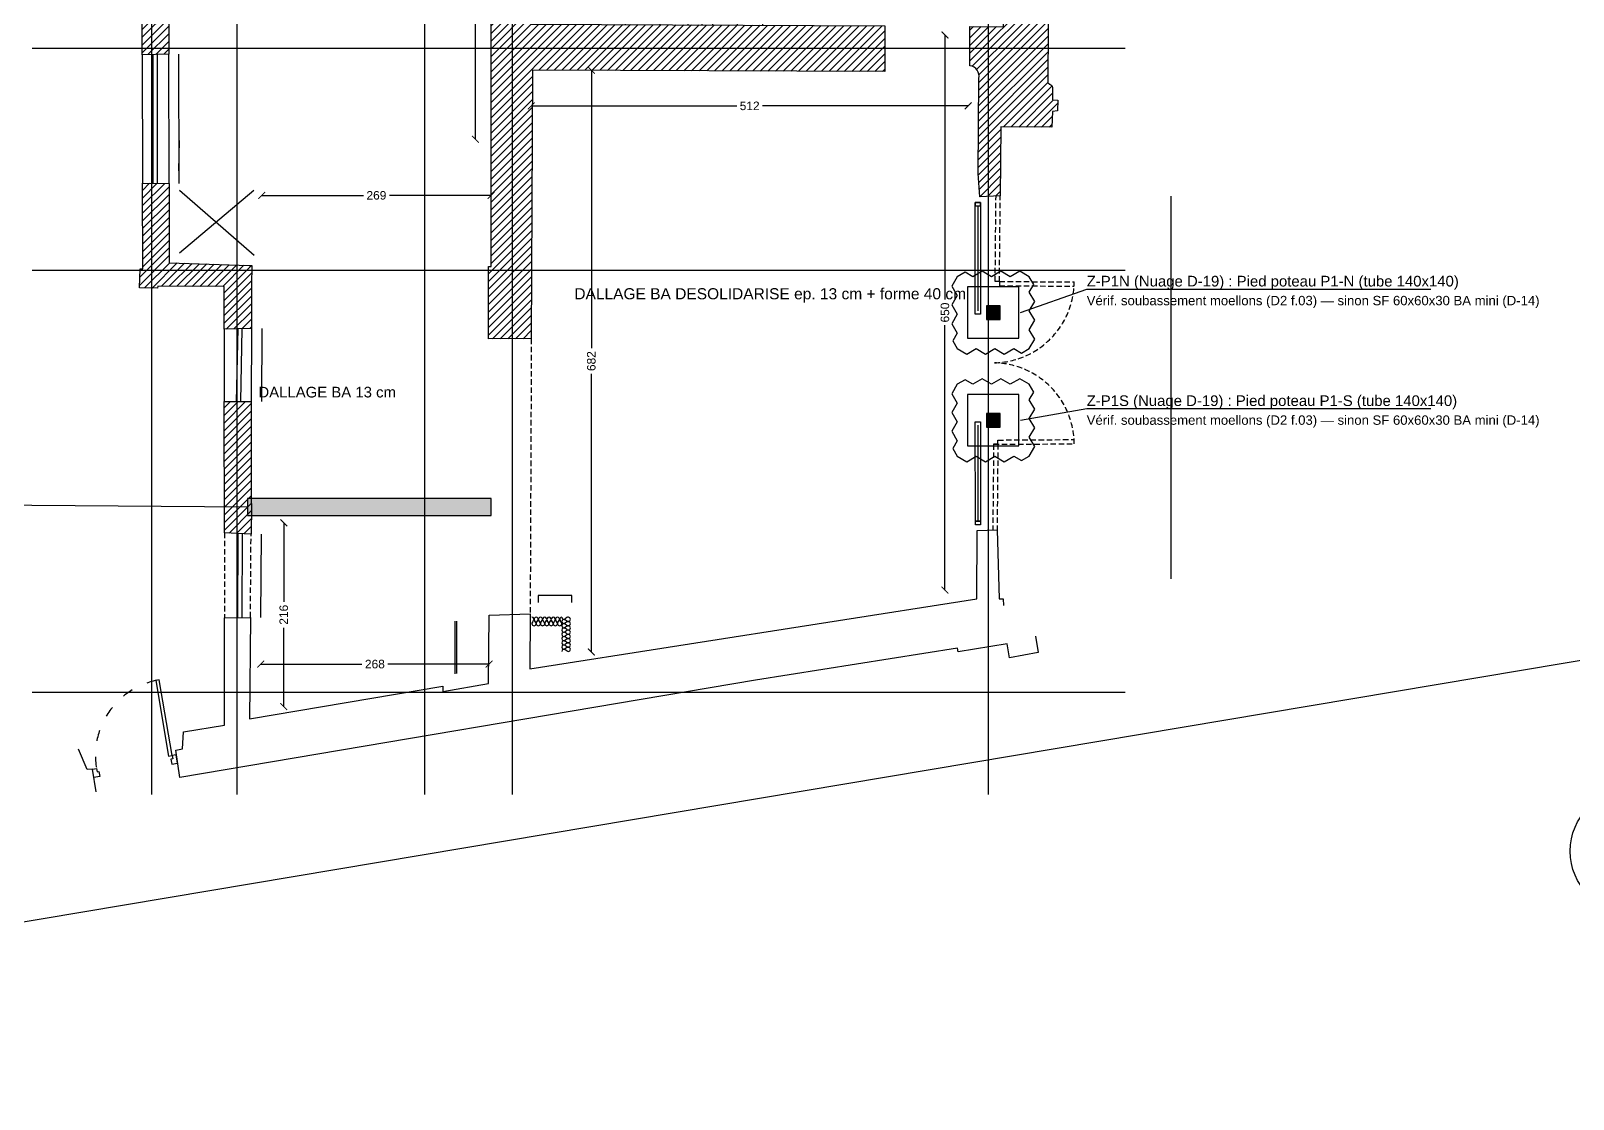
# Model space of a CAD drawing. Header units: centimetres. Extents: x 7169 to 11920, y 3983 to 6520.
# Drawn here: x 8414 to 10220, y 3983 to 5234 of the extents above; entities that cross this region are included whole.
import ezdxf

# ---------------------------------------------------------------- set-up
doc = ezdxf.new("R2010")
doc.units = ezdxf.units.CM
doc.linetypes.add('CACHE', pattern=[9.525, 6.35, -3.175])
doc.linetypes.add('PROJECTION', pattern=[0.3, 0.12, -0.18])
for name, color, linetype in [('010_mur', 8, 'Continuous'), ('030_menuiserie', 9, 'Continuous'), ('070_trait-fin', 9, 'Continuous'), ('075_cotation', 9, 'Continuous'), ('097_traits-fins-005', 4, 'Continuous'), ('STRUCT-BA', 3, 'Continuous'), ('STRUCT-HYP-D19', 6, 'Continuous'), ('STRUCT-TEXTE', 7, 'Continuous'), ('STRUCT-TRAME', 8, 'Continuous')]:
    doc.layers.add(name, color=color, linetype=linetype)
doc.styles.add('ARIAL', font='arial.ttf')
doc.styles.get("Standard").update_dxf_attribs({"font": 'arial.ttf'})
doc.dimstyles.get("Standard").update_dxf_attribs({"dimtxt": 10, "dimasz": 8, "dimexe": 50, "dimexo": 20, "dimgap": 4, "dimtad": 1, "dimdec": 0, "dimrnd": 0.5, "dimzin": 9, "dimtxsty": 'Standard', "dimblk": 'ARCHTICK', "dimcen": 0, "dimse1": 1, "dimse2": 1, "dimclrd": 4, "dimclre": 4, "dimclrt": 4, "dimazin": 3, "dimtfac": 1, "dimtdec": 0, "dimtmove": 2, "dimatfit": 3, "dimldrblk": 'NONE', "dimlwd": -1})
pattern_1 = [(45.21487, (-11671.396, -4335.0017), (-4.5069355, 4.4732575), [])]

# ---------------------------------------------------------------- blocks, each defined once
blk = doc.blocks.new('*U1201')
for points in [[(0.05, -0.042), (0.05, 0), (0, 0), (0, -0.072), (0.035, -0.072), (0.035, -0.042)], [(0.065, -0.072), (0.035, -0.072), (0.035, -0.721), (0.065, -0.721)], [(0.668, -0.042), (0.668, 0), (0.718, 0), (0.718, -0.072), (0.683, -0.072), (0.683, -0.042)]]:
    blk.add_lwpolyline(points, close=True)
at = {"linetype": 'PROJECTION', "ltscale": 0.75}
blk.add_arc((0.035, -0.073), 0.648, 271.6999, 0.0451, dxfattribs=at)
blk = doc.blocks.new('Murs porteurs selon geometre projet')
at = {"layer": '010_mur'}
h = blk.add_hatch(dxfattribs=at)
h.set_pattern_fill('ANSI31', color=4, scale=2, angle=0.2149)
h.set_pattern_definition(pattern_1)
edge = h.paths.add_edge_path()
edge.add_line((-2690.4, 1231.6), (-2691.2, 1611.5))
edge.add_line((-2691.2, 1611.5), (-2687.8, 1611.5))
edge.add_line((-2687.8, 1611.5), (-2687.8, 1622.5))
edge.add_line((-2687.8, 1622.5), (-2688.1, 2002.9))
edge.add_line((-2688.1, 2002.9), (-2296.6, 1995))
edge.add_line((-2296.6, 1995), (-2296.1, 2023.3))
edge.add_line((-2296.1, 2023.3), (-2738, 2025.7))
edge.add_line((-2738, 2025.7), (-2737.5, 1602.6))
edge.add_line((-2737.5, 1602.6), (-2751, 1601.5))
edge.add_line((-2751, 1601.5), (-2751.6, 1599.2))
edge.add_line((-2751.6, 1599.2), (-2863.1, 1599.6))
edge.add_line((-2863.1, 1599.6), (-2865, 1564))
edge.add_line((-2865, 1564), (-2812.9, 1564))
edge.add_line((-2812.9, 1564), (-2744, 1564.3))
edge.add_line((-2744, 1564.3), (-2743.6, 1435.3))
edge.add_line((-2743.6, 1435.3), (-2743.1, 1231.5))
edge.add_line((-2743.1, 1231.5), (-2690.5, 1231.6))
h = blk.add_hatch(dxfattribs=at)
h.set_pattern_fill('ANSI31', color=4, scale=2, angle=0.2149)
h.set_pattern_definition(pattern_1)
h.paths.add_polyline_path([(-2168, 1876.3), (-2147.9, 1877.1), (-2148, 1871.7), (-2142.6, 1871.4), (-2140.1, 1976.7), (-2135.7, 1976.8), (-2136.1, 2027.4), (-2185.7, 2027.4), (-2189, 2022.9), (-2216.2, 2023.2), (-2217.6, 1994.6), (-2183.9, 1992), (-2168, 1975.6)])
at = {"layer": '010_mur', "lineweight": 5}
h = blk.add_hatch(dxfattribs=at)
h.set_pattern_fill('ANSI31', color=4, scale=2, angle=0.2149)
h.set_pattern_definition(pattern_1)
h.paths.add_polyline_path([(-2175.2, 1627.8), (-2175.3, 1609.2), (-2156.6, 1609.1), (-2156.6, 1605.1), (-2148.2, 1605), (-2148.1, 1607.1), (-2142.8, 1606.8), (-2141.9, 1628.5), (-2148.1, 1629), (-2148.6, 1626.7)])
at = {"layer": '010_mur'}
h = blk.add_hatch(dxfattribs=at)
h.set_pattern_fill('ANSI31', color=4, scale=2, angle=0.2149)
h.set_pattern_definition(pattern_1)
h.paths.add_polyline_path([(-3146.2, 1483.5), (-3109.8, 1483.8), (-3109.7, 1563.6), (-3016.4, 1563.7), (-3013.7, 1600.2), (-3126.8, 1600.6), (-3127.9, 1604.3), (-3149, 1603.9), (-3149, 1582.1), (-3146.1, 1581.8)])
h = blk.add_hatch(dxfattribs=at)
h.set_pattern_fill('ANSI31', color=4, scale=2, angle=0.2149)
h.set_pattern_definition(pattern_1)
h.paths.add_polyline_path([(-2402.1, 1174.5), (-2402.1, 1231.5), (-2690.5, 1231.6), (-2743.1, 1231.5), (-2743, 1168.1), (-2689.7, 1169.7), (-2689.6, 1175.2)])
h.paths.add_polyline_path([(-2311.9, 1231.4), (-2311.9, 1174.1), (-2137.3, 1173.5), (-2137.4, 1165.4), (-2115.1, 1163.6), (-2115.3, 1158.5), (-2085, 1158.7), (-2084.9, 1163.1), (-2082.9, 1165.1), (-2083, 1187.2), (-2086.2, 1189.8), (-2084.6, 1334.1), (-2080.1, 1334.5), (-2080.2, 1385.4), (-2140.1, 1385.4), (-2141.3, 1482.5), (-2171.6, 1483), (-2172.1, 1226.7), (-2176.8, 1226.9), (-2177.1, 1214.1), (-2198.3, 1215.1), (-2198.9, 1195), (-2258.6, 1195.1), (-2257.3, 1231.6)])
h = blk.add_hatch(dxfattribs=at)
h.set_pattern_fill('ANSI31', color=4, scale=2, angle=0.2149)
h.set_pattern_definition(pattern_1)
h.paths.add_polyline_path([(-3146.2, 1163.3), (-3146.2, 1212.5), (-3149.8, 1212.7), (-3149.1, 1233.4), (-3146.3, 1233.6), (-3146.3, 1332.6), (-3110, 1332.5), (-3110.2, 1165.1)])
h = blk.add_hatch(dxfattribs=at)
h.set_pattern_fill('ANSI31', color=4, scale=2, angle=0.2149)
h.set_pattern_definition(pattern_1)
h.paths.add_polyline_path([(-3109.7, 1007.7), (-3109.7, 1024.5), (-3110.3, 1075.8), (-3146.3, 1074.4), (-3146.4, 1028.5), (-3149.4, 1028.3), (-3150.4, 1006.7), (-3148, 1006.5), (-3147.3, 903.4), (-3116, 904.4), (-3116.6, 1007.6)])
h = blk.add_hatch(dxfattribs=at)
h.set_pattern_fill('ANSI31', color=4, scale=2, angle=0.2149)
h.set_pattern_definition(pattern_1)
edge = h.paths.add_edge_path()
edge.add_line((-2177.9, 940.2), (-2138.4, 940.1))
edge.add_line((-2138.4, 940.1), (-2137.2, 1034.8))
edge.add_line((-2137.2, 1034.8), (-2086.3, 1039))
edge.add_line((-2086.3, 1039), (-2086.4, 1034.4))
edge.add_line((-2086.4, 1034.4), (-2083.9, 1032))
edge.add_line((-2083.9, 1032), (-2083.6, 1009.2))
edge.add_line((-2083.6, 1009.2), (-2086.1, 1007.6))
edge.add_line((-2086.1, 1007.6), (-2086.4, 874.9))
edge.add_arc((-2083, 876.4), 3.71, 204.38, 256.8367)
edge.add_arc((-2084.7, 869.3), 3.64, -0.6892, 76.8367, ccw=False)
edge.add_line((-2081, 869.2), (-2080.8, 854.8))
edge.add_line((-2080.8, 854.8), (-2074.8, 854.2))
edge.add_line((-2074.8, 854.2), (-2075, 841.6))
edge.add_line((-2075, 841.6), (-2081, 840.8))
edge.add_line((-2081, 840.8), (-2081.6, 822.5))
edge.add_line((-2081.6, 822.5), (-2141.2, 822.7))
edge.add_line((-2141.2, 822.7), (-2141.6, 741.9))
edge.add_line((-2141.6, 741.9), (-2165.7, 740.7))
edge.add_line((-2165.7, 740.7), (-2167.7, 767.9))
edge.add_line((-2167.7, 767.9), (-2167.4, 879.3))
edge.add_arc((-2179.1, 882.2), 12.1, 346.1269, 443.5219)
edge.add_line((-2177.7, 894.2), (-2177.9, 940.2))
h.paths.add_polyline_path([(-2737.4, 657), (-2738.9, 1010.5), (-2743.4, 1010.5), (-2743.5, 1024.6), (-2743.4, 1058.6), (-2690.8, 1058.7), (-2692.2, 941.1), (-2277.5, 940.4), (-2277.3, 887), (-2601.4, 887.2), (-2690.1, 887.2), (-2690.2, 572.6), (-2740.2, 572.2), (-2740.5, 643.2), (-2740.6, 657)])
h = blk.add_hatch(dxfattribs=at)
h.set_pattern_fill('ANSI31', color=4, scale=2, angle=0.2149)
h.set_pattern_definition(pattern_1)
h.paths.add_polyline_path([(-3017.6, 657.2), (-3018, 634.4), (-3017.9, 583.4), (-3049.8, 582.3), (-3050.1, 632.4), (-3127.8, 632.4), (-3128, 630.1), (-3149.1, 630.3), (-3148.5, 652.7), (-3145.5, 652.8), (-3146.2, 753), (-3115.1, 752.9), (-3114.5, 660), (-3021.1, 657.1)])
at = {"layer": '010_mur', "lineweight": 5}
h = blk.add_hatch(dxfattribs=at)
h.set_pattern_fill('ANSI31', color=4, scale=2, angle=0.2149)
h.set_pattern_definition(pattern_1)
h.paths.add_polyline_path([(-3017.3, 375), (-3017.5, 342.5), (-3048.7, 343.9), (-3049.4, 497.7), (-3017.8, 497.6), (-3017.6, 382.3)])
at = {"layer": '010_mur', "flags": 128}
for points in [[(-2690.4, 1231.6), (-2691.2, 1611.5), (-2687.8, 1611.5), (-2687.8, 1622.5), (-2688.1, 2002.9), (-2296.6, 1995), (-2296.1, 2023.3), (-2738, 2025.7), (-2737.5, 1602.6), (-2751, 1601.5), (-2751.6, 1599.2), (-2863.1, 1599.6), (-2865, 1564), (-2812.9, 1564), (-2744, 1564.3), (-2743.6, 1435.3), (-2743.1, 1231.5)], [(-2311.9, 1174), (-2137.3, 1173.5), (-2137.4, 1165.4), (-2115.1, 1163.6), (-2115.3, 1158.5), (-2085, 1158.7), (-2084.9, 1163.1), (-2082.9, 1165.1), (-2083, 1187.2), (-2086.2, 1189.8), (-2084.6, 1334.1), (-2080.1, 1334.5), (-2080.2, 1385.4), (-2140.1, 1385.4), (-2141.3, 1482.5), (-2171.6, 1483), (-2172.1, 1226.7), (-2176.8, 1226.9), (-2177.1, 1214.1), (-2198.3, 1215.1), (-2198.9, 1195), (-2258.6, 1195.1), (-2257.3, 1231.6), (-2311.9, 1231.3)], [(-3146.2, 1163.3), (-3146.2, 1212.5), (-3149.8, 1212.7), (-3149.1, 1233.4), (-3146.3, 1233.6), (-3146.3, 1332.6), (-3110, 1332.5), (-3110.2, 1165.1), (-3146.2, 1163.3)], [(-2743.1, 1231.5), (-2743, 1168.1), (-2689.7, 1169.7)], [(-2401.9, 1231.3), (-2690.5, 1231.6)], [(-2401.9, 1231.3), (-2401.9, 1174.3)], [(-2311.9, 1231.3), (-2311.9, 1174)], [(-2689.7, 1169.7), (-2689.6, 1175.2), (-2401.9, 1174.3)], [(-3147.3, 903.4), (-3148, 1006.5), (-3150.4, 1006.7), (-3149.4, 1028.3), (-3146.4, 1028.5), (-3146.3, 1074.4), (-3110.3, 1075.8), (-3109.7, 1024.5), (-3109.7, 1007.7), (-3116.6, 1007.6)], [(-2737.4, 657), (-2738.9, 1010.5), (-2743.4, 1010.5), (-2743.5, 1024.6), (-2743.4, 1058.6), (-2690.8, 1058.7), (-2692.2, 941.1), (-2277.5, 940.4), (-2277.3, 887), (-2690.1, 887.2), (-2690.2, 572.6), (-2740.2, 572.2), (-2740.5, 643.2), (-2740.6, 657), (-2737.4, 657)], [(-3116.6, 1007.6), (-3116, 904.4), (-3147.3, 903.4)], [(-2690.6, 659.5), (-2690.1, 659.5)], [(-3017.3, 375), (-3017.5, 342.5), (-3048.7, 343.9), (-3049.4, 497.7), (-3017.8, 497.6), (-3017.6, 382.3), (-3017.3, 375)]]:
    blk.add_lwpolyline(points, dxfattribs=at)
for points in [[(-2168, 1876.3), (-2147.9, 1877.1), (-2148, 1871.7), (-2142.6, 1871.4), (-2140.1, 1976.7), (-2135.7, 1976.8), (-2136.1, 2027.4), (-2185.7, 2027.4), (-2189, 2022.9), (-2216.2, 2023.2), (-2217.6, 1994.6), (-2183.9, 1992), (-2168, 1975.6)], [(-2175.2, 1627.8), (-2175.3, 1609.2), (-2156.6, 1609.1), (-2156.6, 1605.1), (-2148.2, 1605), (-2148.1, 1607.1), (-2142.8, 1606.8), (-2141.9, 1628.5), (-2148.1, 1629), (-2148.6, 1626.7)], [(-3146.2, 1483.5), (-3109.8, 1483.8), (-3109.7, 1563.6), (-3016.4, 1563.7), (-3013.7, 1600.2), (-3126.8, 1600.6), (-3127.9, 1604.3), (-3149, 1603.9), (-3149, 1582.1), (-3146.1, 1581.8)], [(-3017.6, 657.2), (-3018, 634.4), (-3017.9, 583.4), (-3049.8, 582.3), (-3050.1, 632.4), (-3127.8, 632.4), (-3128, 630.1), (-3149.1, 630.3), (-3148.5, 652.7), (-3145.5, 652.8), (-3146.2, 753), (-3115.1, 752.9), (-3114.5, 660), (-3021.1, 657.1)]]:
    blk.add_lwpolyline(points, close=True, dxfattribs=at)
blk.add_lwpolyline([(-2177.9, 940.2), (-2138.4, 940.1), (-2137.2, 1034.8), (-2086.3, 1039), (-2086.4, 1034.4), (-2083.9, 1032), (-2083.6, 1009.2), (-2086.1, 1007.6), (-2086.4, 874.9, 0.232968), (-2083.9, 872.8, -0.351792), (-2081, 869.2), (-2080.8, 854.8), (-2074.8, 854.2), (-2075, 841.6), (-2081, 840.8), (-2081.6, 822.5), (-2141.2, 822.7), (-2141.6, 741.9), (-2165.7, 740.7), (-2167.7, 767.9), (-2167.4, 879.3, 0.452542), (-2177.7, 894.2)], format="xyb", close=True, dxfattribs=at)
at = {"layer": '030_menuiserie', "flags": 128}
for points in [[(-2147.2, 1629), (-2148, 1871.7)], [(-2141.9, 1628.5), (-2143, 1871.4)], [(-2864.3, 1575.9), (-3015.4, 1577.8)], [(-2864.3, 1580.9), (-3015.3, 1582.8)], [(-3129.5, 1332.5), (-3129.9, 1483.7)], [(-3124.5, 1332.5), (-3124.9, 1483.7)], [(-3133.6, 752.9), (-3134.2, 903.9)], [(-3128.6, 752.9), (-3129.2, 904)], [(-3034.1, 583.1), (-3035.6, 497.7)], [(-3029.1, 583), (-3030.6, 497.6)]]:
    blk.add_lwpolyline(points, dxfattribs=at)
at = {"layer": '030_menuiserie'}
blk.add_lwpolyline([(-2082.1, 1040.2), (-2114.7, 1040.1), (-2114.7, 1035.1), (-2081.7, 1035.2, 0.414214), (-2114.8, 1068.1, 0.414214), (-2022.1, 1161.4), (-2115.1, 1161.1), (-2115.1, 1156.1), (-2022.1, 1156.4)], format="xyb", dxfattribs=at)
at = {"layer": '070_trait-fin', "linetype": 'CACHE'}
for p, q in [((-2148.3, 450.9), (-2053.9, 451.8)), ((-2143.3, 455.9), (-2054, 456.8))]:
    blk.add_line(p, q, dxfattribs=at)
at = {"layer": '070_trait-fin', "linetype": 'CACHE', "flags": 128}
for points in [[(-2171.6, 1483), (-2171, 1609.2)], [(-2142.8, 1606.8), (-2141.3, 1482.5)], [(-2660.7, 941.1), (-2661.4, 1175.1)], [(-3146.3, 1074.4), (-3146.2, 1163.3)], [(-3110.2, 1165.1), (-3110.3, 1075.8)], [(-2743.4, 1085.2), (-2743, 1168.1)], [(-2116.8, 1036.5), (-2115.3, 1158.5)], [(-2086.3, 1039), (-2085, 1158.7)], [(-2491.3, 940.8), (-2491.2, 949.4), (-2660.7, 951.3)], [(-2690.2, 572.6), (-2690.3, 250.4)], [(-3048.7, 343.9), (-3048.3, 244.2)], [(-3017.9, 244.9), (-3017.5, 342.5)]]:
    blk.add_lwpolyline(points, dxfattribs=at)
at = {"layer": '070_trait-fin'}
for points in [[(-3013.7, 1600.2), (-2863.1, 1599.6)], [(-3146.2, 1483.5), (-3146.3, 1332.6)], [(-3049.8, 582.3), (-3049.4, 497.7)]]:
    blk.add_lwpolyline(points, dxfattribs=at)
at = {"layer": '070_trait-fin', "color": 7, "true_color": 0xffffff}
for points in [[(-3016.4, 1563.7), (-2865, 1564)], [(-3109.8, 1483.8), (-3110, 1332.5)], [(-3115.1, 752.9), (-3116, 904.4)], [(-3017.9, 583.4), (-3017.8, 497.6)]]:
    blk.add_lwpolyline(points, dxfattribs=at)
at = {"layer": '070_trait-fin', "flags": 128}
for points in [[(-2593.5, 1047.9), (-2692.1, 948.6)], [(-2692.1, 948.6), (-2593.5, 1047.9)], [(-2581.3, 1046.7), (-2626.9, 941)], [(-2562.3, 1046.6), (-2581.6, 940.9)], [(-2536.7, 1046.4), (-2541.2, 940.8)], [(-2509.7, 1046.3), (-2508.1, 940.8)], [(-2480.9, 1046.2), (-2479.4, 940.7)], [(-2451.1, 1027.2), (-2450.3, 940.7)], [(-2551.9, 996.9), (-2470.2, 996.9)], [(-2421.3, 976.9), (-2420.7, 940.6)], [(-3147.3, 903.4), (-3146.2, 753)]]:
    blk.add_lwpolyline(points, dxfattribs=at)
blk.add_lwpolyline([(-2470.2, 996.9, 10, 0, 0), (-2444.9, 996.9, 0, 0, 0)], format="xyseb", dxfattribs=at)
at = {"layer": '070_trait-fin', "linetype": 'CACHE'}
for points in [[(-2147.2, 641.7), (-2146.6, 741.9)], [(-2142.2, 641.6), (-2141.6, 741.9)], [(-2142.2, 641.6), (-2147.2, 641.7)], [(-2142.2, 641.6), (-2054.6, 641.5)], [(-2142.2, 641.6), (-2142.2, 636.6)], [(-2142.2, 636.6), (-2054.6, 636.5)], [(-2143.3, 451), (-2143.4, 455.9)], [(-2148.3, 450.9), (-2148.9, 350.7)], [(-2143.3, 450.9), (-2148.3, 450.9)], [(-2143.3, 451), (-2143.9, 350.7)]]:
    blk.add_lwpolyline(points, dxfattribs=at)
for centre, start, end in [((-2150.1, 641.7), 271.3776, 359.8812), ((-2149.3, 450.9), 0.5485, 89.0522)]:
    blk.add_arc(centre, 95.4, start, end, dxfattribs=at)
at = {"layer": '030_menuiserie', "xscale": 138.550195075006, "yscale": 138.550195075006, "zscale": 138.550195075006, "rotation": 189.9168593396885}
blk.add_blockref('*U1201', (-3102.5, 73.8), dxfattribs=at)
blk = doc.blocks.new('NORD')
for p, q in [((-149.9, 0), (149.9, 0)), ((0, 0), (0, -149.9))]:
    blk.add_line(p, q)
blk.add_circle((0, 0), 122.5)
blk.add_solid([(-10, 122.1), (10, 122.1), (-10, 0), (10, 0)])
blk = doc.blocks.new('*U1019')
at = {"layer": '097_traits-fins-005', "linetype": 'Continuous'}
for p, q in [((-2, 1), (-0.5, -1)), ((2, 1), (0.5, -1))]:
    blk.add_line(p, q, dxfattribs=at)
for centre, radius, start, end in [((0, 2.5), 2.51, 322.5484, 216.2881), ((-2.5, -2.5), 2.51, 269.4183, 36.2881), ((2.5, -2.5), 2.48, 142.7235, 269.8189)]:
    blk.add_arc(centre, radius, start, end, dxfattribs=at)
blk = doc.blocks.new('*U1020')
at = {"layer": '075_cotation', "color": 0, "linetype": 'ByBlock', "lineweight": -2, "transparency": 16777216}
for p in [(0, 0), (5, 0), (10, 0), (15, 0), (20, 0), (25, 0), (30, 0), (35, 0)]:
    blk.add_blockref('*U1019', p, dxfattribs=at)
blk = doc.blocks.new('*U1021')
at = {"layer": '097_traits-fins-005', "linetype": 'Continuous'}
for p, q in [((-2, 1), (-0.5, -1)), ((2, 1), (0.5, -1))]:
    blk.add_line(p, q, dxfattribs=at)
for centre, radius, start, end in [((0, 2.5), 2.51, 322.5484, 216.2881), ((-2.5, -2.5), 2.51, 269.4183, 36.2881), ((2.5, -2.5), 2.48, 142.7235, 269.8189)]:
    blk.add_arc(centre, radius, start, end, dxfattribs=at)
blk = doc.blocks.new('*U1018')
at = {"layer": '075_cotation', "color": 0, "linetype": 'ByBlock', "lineweight": -2, "transparency": 16777216}
for p in [(0, 0), (5, 0), (10, 0), (15, 0), (20, 0), (25, 0), (30, 0)]:
    blk.add_blockref('*U1021', p, dxfattribs=at)
blk = doc.blocks.new('_ArchTick')
at = {"color": 0, "linetype": 'ByBlock', "const_width": 0.15}
blk.add_lwpolyline([(-0.5, -0.5), (0.5, 0.5)], dxfattribs=at)
blk = doc.blocks.new('*D1113')
at = {"layer": '075_cotation', "color": 4, "transparency": 16777216}
for p, q in [((8709.7, 4658.2), (8709.7, 4565.6)), ((8709.7, 4442.8), (8709.7, 4535.3))]:
    blk.add_line(p, q, dxfattribs=at)
at = {"layer": 'Defpoints', "color": 0, "transparency": 16777216}
for p in [(8683.4, 4658.2), (8681.7, 4442.8), (8709.7, 4442.8)]:
    blk.add_point(p, dxfattribs=at)
at = {"layer": '075_cotation', "color": 4, "transparency": 16777216, "xscale": 8, "yscale": 8, "zscale": 8}
for p, rotation in [((8709.7, 4658.2), 90), ((8709.7, 4442.8), 270)]:
    blk.add_blockref('_ArchTick', p, dxfattribs=dict(at, rotation=rotation))
at = {"layer": '075_cotation', "color": 4, "transparency": 16777216, "insert": (8709.7, 4550.5), "char_height": 10, "attachment_point": 5, "rotation": 90, "style": 'ARIAL'}
blk.add_mtext('\\A1;216', dxfattribs=at)
blk = doc.blocks.new('_None')
blk = doc.blocks.new('*D1126')
at = {"layer": '075_cotation', "color": 4, "transparency": 16777216}
for p, q in [((8934.2, 5521.7), (8934.2, 5329.8)), ((8934.2, 5107.5), (8934.2, 5299.4))]:
    blk.add_line(p, q, dxfattribs=at)
at = {"layer": 'Defpoints', "color": 0, "transparency": 16777216}
for p in [(8934.2, 5521.7), (8949.4, 5521.7), (8952.5, 5107.5)]:
    blk.add_point(p, dxfattribs=at)
at = {"layer": '075_cotation', "color": 4, "transparency": 16777216, "xscale": 8, "yscale": 8, "zscale": 8}
for p, rotation in [((8934.2, 5521.7), 90), ((8934.2, 5107.5), 270)]:
    blk.add_blockref('_ArchTick', p, dxfattribs=dict(at, rotation=rotation))
at = {"layer": '075_cotation', "color": 4, "transparency": 16777216, "insert": (8934.2, 5314.6), "char_height": 10, "attachment_point": 5, "rotation": 90, "style": 'ARIAL'}
blk.add_mtext('\\A1;414', dxfattribs=at)
blk = doc.blocks.new('*D1134')
at = {"layer": '075_cotation', "color": 4, "transparency": 16777216}
for p, q in [((8999.5, 5146.5), (9240.3, 5146.5)), ((9511.1, 5146.5), (9270.3, 5146.5))]:
    blk.add_line(p, q, dxfattribs=at)
at = {"layer": 'Defpoints', "color": 0, "transparency": 16777216}
for p in [(9511.1, 5146.5), (8999.5, 5113.7), (9511.1, 5113.8)]:
    blk.add_point(p, dxfattribs=at)
at = {"layer": '075_cotation', "color": 4, "transparency": 16777216, "xscale": 8, "yscale": 8, "zscale": 8, "rotation": 180}
blk.add_blockref('_ArchTick', (8999.5, 5146.5), dxfattribs=at)
at = {"layer": '075_cotation', "color": 4, "transparency": 16777216, "xscale": 8, "yscale": 8, "zscale": 8}
blk.add_blockref('_ArchTick', (9511.1, 5146.5), dxfattribs=at)
at = {"layer": '075_cotation', "color": 4, "transparency": 16777216, "insert": (9255.3, 5146.5), "char_height": 10, "attachment_point": 5, "style": 'ARIAL'}
blk.add_mtext('\\A1;512', dxfattribs=at)
blk = doc.blocks.new('*D1135')
at = {"layer": '075_cotation', "color": 4, "transparency": 16777216}
for p, q in [((9484, 5229.6), (9484, 4919.6)), ((9484, 4579.4), (9484, 4889.5))]:
    blk.add_line(p, q, dxfattribs=at)
at = {"layer": 'Defpoints', "color": 0, "transparency": 16777216}
for p in [(9423.2, 5229.6), (9484, 5229.6), (9509.5, 4579.4)]:
    blk.add_point(p, dxfattribs=at)
at = {"layer": '075_cotation', "color": 4, "transparency": 16777216, "xscale": 8, "yscale": 8, "zscale": 8}
for p, rotation in [((9484, 5229.6), 90), ((9484, 4579.4), 270)]:
    blk.add_blockref('_ArchTick', p, dxfattribs=dict(at, rotation=rotation))
at = {"layer": '075_cotation', "color": 4, "transparency": 16777216, "insert": (9484, 4904.5), "char_height": 10, "attachment_point": 5, "rotation": 90, "style": 'ARIAL'}
blk.add_mtext('\\A1;650', dxfattribs=at)
blk = doc.blocks.new('*D1139')
at = {"layer": '075_cotation', "color": 4, "transparency": 16777216}
for p, q in [((8683.9, 5041.7), (8803.1, 5041.7)), ((8952.5, 5041.7), (8833.4, 5041.7))]:
    blk.add_line(p, q, dxfattribs=at)
at = {"layer": 'Defpoints', "color": 0, "transparency": 16777216}
for p in [(8952.5, 5167.9), (8952.5, 5041.7), (8683.9, 4971.3)]:
    blk.add_point(p, dxfattribs=at)
at = {"layer": '075_cotation', "color": 4, "transparency": 16777216, "xscale": 8, "yscale": 8, "zscale": 8, "rotation": 180}
blk.add_blockref('_ArchTick', (8683.9, 5041.7), dxfattribs=at)
at = {"layer": '075_cotation', "color": 4, "transparency": 16777216, "xscale": 8, "yscale": 8, "zscale": 8}
blk.add_blockref('_ArchTick', (8952.5, 5041.7), dxfattribs=at)
at = {"layer": '075_cotation', "color": 4, "transparency": 16777216, "insert": (8818.2, 5041.7), "char_height": 10, "attachment_point": 5, "style": 'ARIAL'}
blk.add_mtext('\\A1;269', dxfattribs=at)
blk = doc.blocks.new('*D1144')
at = {"layer": '075_cotation', "color": 4, "transparency": 16777216}
for p, q in [((8682.6, 4492.7), (8801.2, 4492.7)), ((8950.1, 4492.7), (8831.5, 4492.7))]:
    blk.add_line(p, q, dxfattribs=at)
at = {"layer": 'Defpoints', "color": 0, "transparency": 16777216}
for p in [(8682.6, 4547.4), (8950.1, 4550), (8682.6, 4492.7)]:
    blk.add_point(p, dxfattribs=at)
at = {"layer": '075_cotation', "color": 4, "transparency": 16777216, "xscale": 8, "yscale": 8, "zscale": 8, "rotation": 180}
blk.add_blockref('_ArchTick', (8682.6, 4492.7), dxfattribs=at)
at = {"layer": '075_cotation', "color": 4, "transparency": 16777216, "xscale": 8, "yscale": 8, "zscale": 8}
blk.add_blockref('_ArchTick', (8950.1, 4492.7), dxfattribs=at)
at = {"layer": '075_cotation', "color": 4, "transparency": 16777216, "insert": (8816.4, 4492.7), "char_height": 10, "attachment_point": 5, "style": 'ARIAL'}
blk.add_mtext('\\A1;268', dxfattribs=at)
blk = doc.blocks.new('*D1155')
at = {"layer": '075_cotation', "color": 4, "transparency": 16777216}
for p, q in [((9069.9, 5188.3), (9069.9, 4862.6)), ((9069.9, 4506.8), (9069.9, 4832.6))]:
    blk.add_line(p, q, dxfattribs=at)
at = {"layer": 'Defpoints', "color": 0, "transparency": 16777216}
for p in [(9034.6, 5188.3), (9045.3, 4506.8), (9069.9, 4506.8)]:
    blk.add_point(p, dxfattribs=at)
at = {"layer": '075_cotation', "color": 4, "transparency": 16777216, "xscale": 8, "yscale": 8, "zscale": 8}
for p, rotation in [((9069.9, 5188.3), 90), ((9069.9, 4506.8), 270)]:
    blk.add_blockref('_ArchTick', p, dxfattribs=dict(at, rotation=rotation))
at = {"layer": '075_cotation', "color": 4, "transparency": 16777216, "insert": (9069.9, 4847.6), "char_height": 10, "attachment_point": 5, "rotation": 90, "style": 'ARIAL'}
blk.add_mtext('\\A1;682', dxfattribs=at)

msp = doc.modelspace()

# ---------------------------------------------------------------- hatches: boundary and pattern name
at = {"layer": 'STRUCT-BA'}
for color, points in [(6, [(9532.5, 4896.4), (9548.5, 4896.4), (9548.5, 4912.4), (9532.5, 4912.4)]), (6, [(9532.5, 4770.4), (9548.5, 4770.4), (9548.5, 4786.4), (9532.5, 4786.4)]), (3, [(8667.4, 4666.6), (8952.5, 4666.6), (8952.5, 4686.5), (8667.4, 4686.5)])]:
    msp.add_hatch(color=color, dxfattribs=at).paths.add_polyline_path(points)

# ---------------------------------------------------------------- linework, layer by layer
at = {"layer": '010_mur'}
for p, q in [((9521.5, 4569.1), (9521.9, 4649)), ((9521.9, 4649), (9545, 4649.9)), ((9545, 4649.9), (9547.4, 4569.1)), ((8950.1, 4550), (8998.3, 4551.6)), ((8998, 4487.3), (9521.5, 4569.1)), ((8998.3, 4551.6), (8998, 4487.3)), ((9547.4, 4569.1), (9552, 4569)), ((9552, 4569), (9552.5, 4561.3)), ((8640.2, 4546.8), (8670.6, 4547.4)), ((8640.3, 4421.2), (8640.2, 4546.8)), ((8670.6, 4547.4), (8669.6, 4428.5)), ((8949.5, 4469.8), (8950.1, 4550)), ((9556.8, 4516.3), (9499.3, 4507.2)), ((9559.6, 4500.2), (9556.8, 4516.3)), ((9590.1, 4525.4), (9593.3, 4506.1)), ((9498.6, 4511.5), (9262, 4473.9)), ((9499.3, 4507.2), (9498.6, 4511.5)), ((9593.3, 4506.1), (9559.6, 4500.2)), ((9262, 4473.9), (8587.9, 4360)), ((8669.6, 4428.5), (8896, 4466.7)), ((8896, 4460.8), (8949.5, 4469.8)), ((8896, 4466.7), (8896, 4460.8)), ((8591.1, 4393.6), (8592.3, 4413.3)), ((8592.3, 4413.3), (8640.3, 4421.2)), ((8479.6, 4369.1), (8469.4, 4392.9)), ((8583.3, 4391.9), (8591.1, 4393.6)), ((8587.9, 4360), (8583.3, 4391.9)), ((8485.7, 4369.7), (8479.6, 4369.1)), ((8489.9, 4343.1), (8485.7, 4369.7))]:
    msp.add_line(p, q, dxfattribs=at)
at = {"layer": '030_menuiserie'}
for points in [[(9519.5, 4902.5), (9519.5, 5033.5), (9525.5, 5033.5), (9525.5, 4902.5), (9519.5, 4902.5)], [(9525.5, 5033.5), (9519.5, 5033.5), (9519.5, 5029.5), (9525.5, 5029.5), (9525.5, 5033.5)], [(9522.5, 5029.5), (9522.5, 4906.5)], [(9522.5, 4772.6), (9522.6, 4660)], [(9519.6, 4656), (9519.6, 4660), (9525.6, 4660), (9525.6, 4656), (9519.6, 4656)], [(8655.8, 4645.8), (8655.4, 4547.1)], [(8660.8, 4645.8), (8660.4, 4547.1)], [(9047.1, 4565), (9047.1, 4573), (9007.7, 4573), (9007.7, 4565)], [(8910.1, 4543), (8910.1, 4481.3)], [(8912.1, 4543), (8912.1, 4481.6)]]:
    msp.add_lwpolyline(points, dxfattribs=at)
msp.add_lwpolyline([(9519.6, 4660), (9519.5, 4776.6), (9525.5, 4776.6), (9525.6, 4660)], close=True, dxfattribs=at)
at = {"layer": '070_trait-fin'}
for p, q in [((9748.8, 4592.7), (9748.8, 5040.9)), ((10659, 4569.3), (7169.1, 3983.1))]:
    msp.add_line(p, q, dxfattribs=at)
for points in [[(8587.3, 5055.8), (8587, 5207.3)], [(8586.9, 5070.6), (8587.5, 5106.1)], [(8587.5, 5047.8), (8675.1, 4971.6)], [(8587.5, 4974.5), (8674.6, 5047.8)], [(8683.9, 4885.9), (8683.7, 4800.1)], [(8683.4, 4645), (8682.5, 4547.4)]]:
    msp.add_lwpolyline(points, dxfattribs=at)
at = {"layer": 'STRUCT-BA'}
for points in [[(9532.5, 4896.4), (9548.5, 4896.4), (9548.5, 4912.4), (9532.5, 4912.4), (9532.5, 4896.4)], [(9532.5, 4770.4), (9548.5, 4770.4), (9548.5, 4786.4), (9532.5, 4786.4), (9532.5, 4770.4)], [(8667.4, 4676.5), (7960, 4682), (8253.6, 4682)], [(8667.4, 4666.6), (8952.5, 4666.6), (8952.5, 4686.5), (8667.4, 4686.5), (8667.4, 4666.6)]]:
    msp.add_lwpolyline(points, dxfattribs=at)
at = {"layer": 'STRUCT-HYP-D19'}
for points in [[(9516.5, 4946.4), (9507.5, 4951.8), (9498.5, 4946.4)], [(9538.5, 4946.4), (9527.5, 4953), (9516.5, 4946.4)], [(9560.5, 4946.4), (9549.5, 4953), (9538.5, 4946.4)], [(9582.5, 4946.4), (9571.5, 4953), (9560.5, 4946.4)], [(9498.5, 4946.4), (9491.9, 4935.4), (9498.5, 4924.4)], [(9510.5, 4874.4), (9570.5, 4874.4), (9570.5, 4934.4), (9510.5, 4934.4), (9510.5, 4874.4)], [(9572.5, 4904.4), (9650, 4932), (10053, 4932)], [(9582.5, 4928.4), (9587.9, 4937.4), (9582.5, 4946.4)], [(9498.5, 4924.4), (9491.9, 4913.4), (9498.5, 4902.4)], [(9582.5, 4906.4), (9589.1, 4917.4), (9582.5, 4928.4)], [(9498.5, 4902.4), (9491.9, 4891.4), (9498.5, 4880.4)], [(9582.5, 4884.4), (9589.1, 4895.4), (9582.5, 4906.4)], [(9498.5, 4880.4), (9493.1, 4871.4), (9498.5, 4862.4)], [(9582.5, 4862.4), (9589.1, 4873.4), (9582.5, 4884.4)], [(9498.5, 4862.4), (9509.5, 4855.8), (9520.5, 4862.4)], [(9520.5, 4862.4), (9531.5, 4855.8), (9542.5, 4862.4)], [(9542.5, 4862.4), (9553.5, 4855.8), (9564.5, 4862.4)], [(9564.5, 4862.4), (9573.5, 4857), (9582.5, 4862.4)], [(9516.5, 4820.4), (9507.5, 4825.8), (9498.5, 4820.4)], [(9538.5, 4820.4), (9527.5, 4827), (9516.5, 4820.4)], [(9560.5, 4820.4), (9549.5, 4827), (9538.5, 4820.4)], [(9582.5, 4820.4), (9571.5, 4827), (9560.5, 4820.4)], [(9498.5, 4820.4), (9491.9, 4809.4), (9498.5, 4798.4)], [(9510.5, 4748.4), (9570.5, 4748.4), (9570.5, 4808.4), (9510.5, 4808.4), (9510.5, 4748.4)], [(9582.5, 4802.4), (9587.9, 4811.4), (9582.5, 4820.4)], [(9498.5, 4798.4), (9491.9, 4787.4), (9498.5, 4776.4)], [(9572.5, 4778.4), (9650, 4792), (10053, 4792)], [(9582.5, 4780.4), (9589.1, 4791.4), (9582.5, 4802.4)], [(9498.5, 4776.4), (9491.9, 4765.4), (9498.5, 4754.4)], [(9582.5, 4758.4), (9589.1, 4769.4), (9582.5, 4780.4)], [(9498.5, 4754.4), (9493.1, 4745.4), (9498.5, 4736.4)], [(9582.5, 4736.4), (9589.1, 4747.4), (9582.5, 4758.4)], [(9498.5, 4736.4), (9509.5, 4729.8), (9520.5, 4736.4)], [(9520.5, 4736.4), (9531.5, 4729.8), (9542.5, 4736.4)], [(9542.5, 4736.4), (9553.5, 4729.8), (9564.5, 4736.4)], [(9564.5, 4736.4), (9573.5, 4731), (9582.5, 4736.4)]]:
    msp.add_lwpolyline(points, dxfattribs=at)
at = {"layer": 'STRUCT-TRAME'}
for p, q in [((8555, 4340), (8555, 6465)), ((8655, 4340), (8655, 6465)), ((8875, 4340), (8875, 6465)), ((8977.5, 4340), (8977.5, 6465)), ((9535, 4340), (9535, 6465)), ((8415, 5214), (9695, 5214)), ((8415, 4954.1), (9695, 4954.1)), ((8415, 4460), (9695, 4460))]:
    msp.add_line(p, q, dxfattribs=at)

# ---------------------------------------------------------------- block references
at = {"layer": '010_mur', "rotation": 359.7851270248765}
msp.add_blockref('Murs porteurs selon geometre projet', (11687.6, 4291.2), dxfattribs=at)
at = {"layer": '070_trait-fin', "xscale": 0.5892211539267361, "yscale": 0.5892211539267361, "zscale": 0.5892211539267361, "rotation": 132.2354592550134}
msp.add_blockref('NORD', (10288.4, 4273.6), dxfattribs=at)
at = {"layer": '075_cotation'}
for name, p, rotation in [('*U1018', (9032.8, 4542.6), 180), ('*U1020', (9040.3, 4545.1), 270)]:
    msp.add_blockref(name, p, dxfattribs=dict(at, rotation=rotation))

# ---------------------------------------------------------------- texts
at = {"layer": 'STRUCT-HYP-D19'}
for s, p in [('Z-P1N (Nuage D-19) : Pied poteau P1-N (tube 140x140)', (9650, 4935)), ('Z-P1S (Nuage D-19) : Pied poteau P1-S (tube 140x140)', (9650, 4795))]:
    msp.add_text(s, height=12.5, dxfattribs=at).set_placement(p)
at = {"layer": 'STRUCT-TEXTE'}
for s, height, p in [('DALLAGE BA DESOLIDARISE ep. 13 cm + forme 40 cm', 13, (9050, 4920)), ('Vérif. soubassement moellons (D2 f.03) — sinon SF 60x60x30 BA mini (D-14)', 11, (9650, 4913)), ('DALLAGE BA 13 cm', 12.5, (8680, 4805)), ('Vérif. soubassement moellons (D2 f.03) — sinon SF 60x60x30 BA mini (D-14)', 11, (9650, 4773))]:
    msp.add_text(s, height=height, dxfattribs=at).set_placement(p)

# ---------------------------------------------------------------- dimensions: what is measured, and where the dimension line sits
at = {"layer": '075_cotation', "color": 6}
for base, p1, p2, picture, middle in [((8934.2, 5521.7), (8952.5, 5107.5), (8949.4, 5521.7), '*D1126', (8934.2, 5314.6)), ((9484, 5229.6), (9509.5, 4579.4), (9423.2, 5229.6), '*D1135', (9484, 4904.5)), ((9069.8955, 4506.8492), (9034.6427, 5188.3328), (9045.3426, 4506.8492), '*D1155', (9069.8955, 4847.591)), ((8709.7, 4442.8), (8683.4, 4658.2), (8681.7, 4442.8), '*D1113', (8709.7, 4550.5))]:
    dim = msp.add_linear_dim(base=base, p1=p1, p2=p2, angle=90, dimstyle='standard', override={"dimtxsty": 'ARIAL'}, dxfattribs=at)
    dim.commit()
    dim.dimension.update_dxf_attribs({"geometry": picture, "text_midpoint": middle})
for base, p1, p2, picture, middle in [((8952.5, 5041.7), (8683.9, 4971.3), (8952.5, 5167.9), '*D1139', (8818.2, 5041.7)), ((9511.1, 5146.5), (8999.5, 5113.7), (9511.1, 5113.8), '*D1134', (9255.3, 5146.5)), ((8682.5658, 4492.6623), (8950.1401, 4550.0202), (8682.5658, 4547.4066), '*D1144', (8816.3529, 4492.6623))]:
    dim = msp.add_linear_dim(base=base, p1=p1, p2=p2, dimstyle='standard', override={"dimtxsty": 'ARIAL'}, dxfattribs=at)
    dim.commit()
    dim.dimension.update_dxf_attribs({"geometry": picture, "text_midpoint": middle})

doc.saveas('drawing.dxf')
